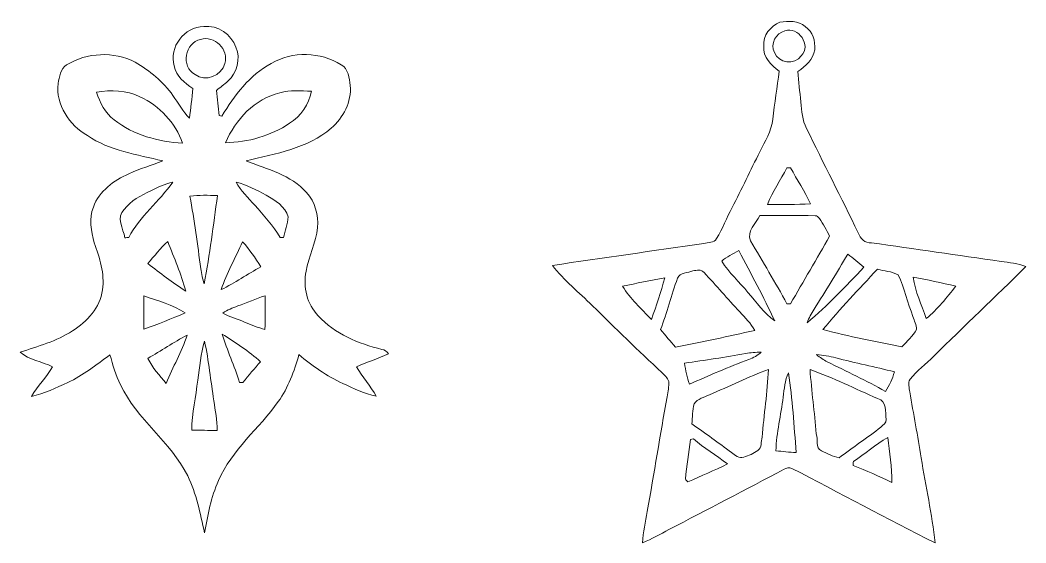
# Model space of a CAD drawing. Header units: centimetres. Extents: x -15.1 to 15.1, y -16.3 to 16.3.
# Drawn here: x -15.12 to 13.78, y 1.29 to 16.31 of the extents above; entities that cross this region are included whole.
import ezdxf

# ---------------------------------------------------------------- set-up
doc = ezdxf.new("R2010")
doc.units = ezdxf.units.CM
doc.header["$MEASUREMENT"] = 0
doc.layers.add('Layer 1', color=7, linetype='Continuous')

msp = doc.modelspace()

# ---------------------------------------------------------------- linework, layer by layer
at = {"layer": 'Layer 1', "color": 251, "lineweight": 9}
for points, knots in [([(6.71478, 16.25567), (6.95714, 16.27931), (7.24888, 16.31423), (7.44009, 16.12585), (7.44009, 16.12585), (7.66057, 15.98791), (7.73466, 15.70746), (7.71667, 15.46263), (7.71667, 15.46263), (7.67433, 15.18817), (7.45526, 14.98285), (7.23089, 14.84103), (7.23089, 14.84103), (7.24677, 14.54646), (7.28663, 14.25436), (7.31415, 13.96085), (7.31415, 13.96085), (7.34272, 13.70368), (7.3533, 13.43416), (7.47784, 13.20062), (7.47784, 13.20062), (7.96608, 12.19873), (8.47831, 11.20848), (8.95915, 10.20306), (8.95915, 10.20306), (9.02794, 10.04608), (9.14471, 9.88768), (9.34509, 9.91414), (9.34509, 9.91414), (10.58687, 9.74093), (11.82688, 9.55501), (13.06795, 9.37792), (13.06795, 9.37792), (13.30784, 9.34088), (13.55408, 9.32324), (13.78268, 9.23434), (13.78268, 9.23434), (12.91273, 8.36015), (12.0075, 7.5216), (11.13473, 6.64989), (11.13473, 6.64989), (10.9086, 6.42905), (10.65566, 6.23467), (10.45634, 5.98772), (10.45634, 5.98772), (10.37202, 5.88542), (10.4394, 5.74078), (10.4454, 5.62754), (10.4454, 5.62754), (10.553, 4.99465), (10.67224, 4.36353), (10.77419, 3.72924), (10.77419, 3.72924), (10.90507, 2.91432), (11.08075, 2.10611), (11.17847, 1.2859), (11.17847, 1.2859), (9.79064, 1.97488), (8.43139, 2.72347), (7.05133, 3.42762), (7.05133, 3.42762), (6.98042, 3.4703), (6.89999, 3.43926), (6.83402, 3.40363), (6.83402, 3.40363), (5.73547, 2.81625), (4.62738, 2.24687), (3.52389, 1.66796), (3.52389, 1.66796), (3.27236, 1.54096), (3.03, 1.3935), (2.76683, 1.29013), (2.76683, 1.29013), (2.7753, 1.59352), (2.85361, 1.88915), (2.89771, 2.18831), (2.89771, 2.18831), (3.10021, 3.28686), (3.26883, 4.39105), (3.4745, 5.48854), (3.4745, 5.48854), (3.49249, 5.63318), (3.53271, 5.78135), (3.51684, 5.92775), (3.51684, 5.92775), (3.48297, 6.03323), (3.39407, 6.10767), (3.31928, 6.18422), (3.31928, 6.18422), (2.64265, 6.81252), (1.98366, 7.45916), (1.32432, 8.1051), (1.32432, 8.1051), (0.93662, 8.48504), (0.51117, 8.83535), (0.17356, 9.26185), (0.17356, 9.26185), (1.62559, 9.4767), (3.07869, 9.68342), (4.53143, 9.89438), (4.53143, 9.89438), (4.64467, 9.92896), (4.82353, 9.90673), (4.89162, 10.03303), (4.89162, 10.03303), (5.06447, 10.31913), (5.18618, 10.6324), (5.34177, 10.92802), (5.34177, 10.92802), (5.61975, 11.45543), (5.86106, 12.00153), (6.1394, 12.52893), (6.1394, 12.52893), (6.29144, 12.82703), (6.46889, 13.12406), (6.50629, 13.46273), (6.50629, 13.46273), (6.56802, 13.92275), (6.63011, 14.38278), (6.69608, 14.84245), (6.69608, 14.84245), (6.46889, 15.0139), (6.21701, 15.24955), (6.24699, 15.56317), (6.24699, 15.56317), (6.21877, 15.8715), (6.44279, 16.14102), (6.71478, 16.25567), (6.71478, 16.25567), (6.71478, 16.25567), (6.71478, 16.25567), (6.71478, 16.25567)], [0, 0, 0, 0, 0.02941176, 0.02941176, 0.02941176, 0.02941176, 0.05882353, 0.05882353, 0.05882353, 0.05882353, 0.08823529, 0.08823529, 0.08823529, 0.08823529, 0.11764706, 0.11764706, 0.11764706, 0.11764706, 0.14705882, 0.14705882, 0.14705882, 0.14705882, 0.17647059, 0.17647059, 0.17647059, 0.17647059, 0.20588235, 0.20588235, 0.20588235, 0.20588235, 0.23529412, 0.23529412, 0.23529412, 0.23529412, 0.26470588, 0.26470588, 0.26470588, 0.26470588, 0.29411765, 0.29411765, 0.29411765, 0.29411765, 0.32352941, 0.32352941, 0.32352941, 0.32352941, 0.35294118, 0.35294118, 0.35294118, 0.35294118, 0.38235294, 0.38235294, 0.38235294, 0.38235294, 0.41176471, 0.41176471, 0.41176471, 0.41176471, 0.44117647, 0.44117647, 0.44117647, 0.44117647, 0.47058824, 0.47058824, 0.47058824, 0.47058824, 0.5, 0.5, 0.5, 0.5, 0.52941176, 0.52941176, 0.52941176, 0.52941176, 0.55882353, 0.55882353, 0.55882353, 0.55882353, 0.58823529, 0.58823529, 0.58823529, 0.58823529, 0.61764706, 0.61764706, 0.61764706, 0.61764706, 0.64705882, 0.64705882, 0.64705882, 0.64705882, 0.67647059, 0.67647059, 0.67647059, 0.67647059, 0.70588235, 0.70588235, 0.70588235, 0.70588235, 0.73529412, 0.73529412, 0.73529412, 0.73529412, 0.76470588, 0.76470588, 0.76470588, 0.76470588, 0.79411765, 0.79411765, 0.79411765, 0.79411765, 0.82352941, 0.82352941, 0.82352941, 0.82352941, 0.85294118, 0.85294118, 0.85294118, 0.85294118, 0.88235294, 0.88235294, 0.88235294, 0.88235294, 0.91176471, 0.91176471, 0.91176471, 0.91176471, 0.94117647, 0.94117647, 0.94117647, 0.94117647, 1, 1, 1, 1]), ([(-10.69446, 14.99731), (-10.86097, 15.53142), (-10.39496, 16.1315), (-9.84356, 16.12585), (-9.84356, 16.12585), (-9.44775, 16.17983), (-9.05264, 15.90007), (-8.91929, 15.53318), (-8.91929, 15.53318), (-8.78064, 15.20087), (-8.89318, 14.79764), (-9.15106, 14.55528), (-9.15106, 14.55528), (-9.25901, 14.46462), (-9.37084, 14.37925), (-9.48161, 14.29211), (-9.48161, 14.29211), (-9.45198, 14.05152), (-9.42833, 13.81057), (-9.40471, 13.56927), (-9.40471, 13.56927), (-9.38425, 13.56539), (-9.34368, 13.55728), (-9.32322, 13.55304), (-9.32322, 13.55304), (-8.97079, 14.15276), (-8.5277, 14.73308), (-7.90399, 15.06999), (-7.90399, 15.06999), (-7.2951, 15.42665), (-6.49147, 15.40266), (-5.89457, 15.03189), (-5.89457, 15.03189), (-5.68572, 14.91582), (-5.66703, 14.64383), (-5.63492, 14.43534), (-5.63492, 14.43534), (-5.59083, 13.96473), (-5.83671, 13.51071), (-6.18067, 13.2052), (-6.18067, 13.2052), (-6.86506, 12.61995), (-7.78087, 12.47425), (-8.62754, 12.2707), (-8.62754, 12.2707), (-8.02499, 12.0234), (-7.33461, 11.86959), (-6.89187, 11.35524), (-6.89187, 11.35524), (-6.64352, 11.08501), (-6.55462, 10.71177), (-6.57331, 10.3537), (-6.57331, 10.3537), (-6.61529, 9.91767), (-6.83684, 9.52467), (-6.9014, 9.09323), (-6.9014, 9.09323), (-7.00264, 8.64343), (-6.87811, 8.14425), (-6.55462, 7.81123), (-6.55462, 7.81123), (-6.07907, 7.28912), (-5.40103, 7.01219), (-4.72793, 6.84921), (-4.72793, 6.84921), (-4.65244, 6.83016), (-4.57447, 6.797), (-4.54026, 6.7215), (-4.54026, 6.7215), (-4.84082, 6.5811), (-5.15762, 6.48055), (-5.46065, 6.34615), (-5.46065, 6.34615), (-5.28215, 6.05581), (-5.05284, 5.79934), (-4.88704, 5.50054), (-4.88704, 5.50054), (-5.22711, 5.56792), (-5.53862, 5.72914), (-5.85259, 5.8699), (-5.85259, 5.8699), (-6.3112, 6.08192), (-6.72571, 6.37366), (-7.11095, 6.69786), (-7.11095, 6.69786), (-7.24782, 6.22408), (-7.41398, 5.74889), (-7.70573, 5.34567), (-7.70573, 5.34567), (-8.25395, 4.57097), (-9.04276, 3.96772), (-9.41988, 3.07484), (-9.41988, 3.07484), (-9.64354, 2.60282), (-9.72115, 2.08459), (-9.82627, 1.57835), (-9.82627, 1.57835), (-9.9448, 2.13257), (-10.05558, 2.69842), (-10.30746, 3.21066), (-10.30746, 3.21066), (-10.79536, 4.19667), (-11.76444, 4.83696), (-12.24245, 5.82791), (-12.24245, 5.82791), (-12.38039, 6.10132), (-12.45306, 6.40118), (-12.54443, 6.69151), (-12.54443, 6.69151), (-12.93284, 6.404), (-13.3156, 6.10167), (-13.75446, 5.89318), (-13.75446, 5.89318), (-14.09242, 5.73972), (-14.42897, 5.57039), (-14.79515, 5.4963), (-14.79515, 5.4963), (-14.61488, 5.7937), (-14.37464, 6.04946), (-14.19367, 6.3465), (-14.19367, 6.3465), (-14.49494, 6.50454), (-14.86218, 6.54053), (-15.12394, 6.76666), (-15.12394, 6.76666), (-14.6103, 6.93423), (-14.07901, 7.08063), (-13.62217, 7.38225), (-13.62217, 7.38225), (-13.20166, 7.6419), (-12.82101, 8.05006), (-12.75539, 8.55771), (-12.75539, 8.55771), (-12.68836, 9.02514), (-12.83865, 9.47987), (-12.99105, 9.91379), (-12.99105, 9.91379), (-13.087, 10.24434), (-13.15086, 10.61229), (-13.01892, 10.94143), (-13.01892, 10.94143), (-12.84641, 11.39545), (-12.43119, 11.70943), (-11.99798, 11.89675), (-11.99798, 11.89675), (-11.68189, 12.04386), (-11.34499, 12.13629), (-11.0229, 12.26752), (-11.0229, 12.26752), (-11.76338, 12.44532), (-12.54549, 12.56244), (-13.19178, 12.9946), (-13.19178, 12.9946), (-13.70966, 13.29693), (-14.10371, 13.87548), (-14.03245, 14.49425), (-14.03245, 14.49425), (-13.99682, 14.68228), (-13.96048, 14.91018), (-13.78974, 15.0273), (-13.78974, 15.0273), (-13.20412, 15.38255), (-12.42837, 15.43017), (-11.82124, 15.10068), (-11.82124, 15.10068), (-11.39508, 14.86679), (-11.01479, 14.54364), (-10.73327, 14.14571), (-10.73327, 14.14571), (-10.57346, 13.92946), (-10.44646, 13.68745), (-10.25949, 13.49166), (-10.25949, 13.49166), (-10.22209, 13.7767), (-10.17976, 14.0614), (-10.16036, 14.34856), (-10.16036, 14.34856), (-10.39143, 14.5066), (-10.6479, 14.70098), (-10.69446, 14.99731), (-10.69446, 14.99731), (-10.69446, 14.99731), (-10.69446, 14.99731), (-10.69446, 14.99731)], [0, 0, 0, 0, 0.0212766, 0.0212766, 0.0212766, 0.0212766, 0.04255319, 0.04255319, 0.04255319, 0.04255319, 0.06382979, 0.06382979, 0.06382979, 0.06382979, 0.08510638, 0.08510638, 0.08510638, 0.08510638, 0.10638298, 0.10638298, 0.10638298, 0.10638298, 0.12765957, 0.12765957, 0.12765957, 0.12765957, 0.14893617, 0.14893617, 0.14893617, 0.14893617, 0.17021277, 0.17021277, 0.17021277, 0.17021277, 0.19148936, 0.19148936, 0.19148936, 0.19148936, 0.21276596, 0.21276596, 0.21276596, 0.21276596, 0.23404255, 0.23404255, 0.23404255, 0.23404255, 0.25531915, 0.25531915, 0.25531915, 0.25531915, 0.27659574, 0.27659574, 0.27659574, 0.27659574, 0.29787234, 0.29787234, 0.29787234, 0.29787234, 0.31914894, 0.31914894, 0.31914894, 0.31914894, 0.34042553, 0.34042553, 0.34042553, 0.34042553, 0.36170213, 0.36170213, 0.36170213, 0.36170213, 0.38297872, 0.38297872, 0.38297872, 0.38297872, 0.40425532, 0.40425532, 0.40425532, 0.40425532, 0.42553191, 0.42553191, 0.42553191, 0.42553191, 0.44680851, 0.44680851, 0.44680851, 0.44680851, 0.46808511, 0.46808511, 0.46808511, 0.46808511, 0.4893617, 0.4893617, 0.4893617, 0.4893617, 0.5106383, 0.5106383, 0.5106383, 0.5106383, 0.53191489, 0.53191489, 0.53191489, 0.53191489, 0.55319149, 0.55319149, 0.55319149, 0.55319149, 0.57446809, 0.57446809, 0.57446809, 0.57446809, 0.59574468, 0.59574468, 0.59574468, 0.59574468, 0.61702128, 0.61702128, 0.61702128, 0.61702128, 0.63829787, 0.63829787, 0.63829787, 0.63829787, 0.65957447, 0.65957447, 0.65957447, 0.65957447, 0.68085106, 0.68085106, 0.68085106, 0.68085106, 0.70212766, 0.70212766, 0.70212766, 0.70212766, 0.72340426, 0.72340426, 0.72340426, 0.72340426, 0.74468085, 0.74468085, 0.74468085, 0.74468085, 0.76595745, 0.76595745, 0.76595745, 0.76595745, 0.78723404, 0.78723404, 0.78723404, 0.78723404, 0.80851064, 0.80851064, 0.80851064, 0.80851064, 0.82978723, 0.82978723, 0.82978723, 0.82978723, 0.85106383, 0.85106383, 0.85106383, 0.85106383, 0.87234043, 0.87234043, 0.87234043, 0.87234043, 0.89361702, 0.89361702, 0.89361702, 0.89361702, 0.91489362, 0.91489362, 0.91489362, 0.91489362, 0.93617021, 0.93617021, 0.93617021, 0.93617021, 0.95744681, 0.95744681, 0.95744681, 0.95744681, 1, 1, 1, 1]), ([(6.85765, 16.0052), (6.60154, 15.94805), (6.42303, 15.62667), (6.55885, 15.38502), (6.55885, 15.38502), (6.66539, 15.06858), (7.14305, 15.01566), (7.32544, 15.29118), (7.32544, 15.29118), (7.62918, 15.58081), (7.24289, 16.14631), (6.85765, 16.0052), (6.85765, 16.0052), (6.85765, 16.0052), (6.85765, 16.0052), (6.85765, 16.0052)], [0, 0, 0, 0, 0.2, 0.2, 0.2, 0.2, 0.4, 0.4, 0.4, 0.4, 0.6, 0.6, 0.6, 0.6, 1, 1, 1, 1]), ([(-9.93529, 15.75967), (-10.38825, 15.67747), (-10.52019, 14.96733), (-10.09192, 14.75143), (-10.09192, 14.75143), (-9.80405, 14.51613), (-9.32604, 14.71897), (-9.24278, 15.06963), (-9.24278, 15.06963), (-9.10802, 15.46439), (-9.54476, 15.88314), (-9.93529, 15.75967), (-9.93529, 15.75967), (-9.93529, 15.75967), (-9.93529, 15.75967), (-9.93529, 15.75967)], [0, 0, 0, 0, 0.2, 0.2, 0.2, 0.2, 0.4, 0.4, 0.4, 0.4, 0.6, 0.6, 0.6, 0.6, 1, 1, 1, 1]), ([(-12.93107, 14.24025), (-12.82348, 13.94321), (-12.68131, 13.63806), (-12.4199, 13.4465), (-12.4199, 13.4465), (-11.86604, 13.002), (-11.14743, 12.82632), (-10.45245, 12.77199), (-10.45245, 12.77199), (-10.65989, 13.35901), (-11.11568, 13.8529), (-11.68048, 14.11255), (-11.68048, 14.11255), (-12.06571, 14.30164), (-12.51515, 14.31645), (-12.93107, 14.24025), (-12.93107, 14.24025), (-12.93107, 14.24025), (-12.93107, 14.24025), (-12.93107, 14.24025)], [0, 0, 0, 0, 0.16666667, 0.16666667, 0.16666667, 0.16666667, 0.33333333, 0.33333333, 0.33333333, 0.33333333, 0.5, 0.5, 0.5, 0.5, 0.66666667, 0.66666667, 0.66666667, 0.66666667, 1, 1, 1, 1]), ([(-7.65705, 14.2212), (-8.38236, 14.05928), (-8.93621, 13.45038), (-9.22056, 12.78787), (-9.22056, 12.78787), (-8.57215, 12.8048), (-7.91987, 12.98331), (-7.37906, 13.34737), (-7.37906, 13.34737), (-7.05732, 13.55269), (-6.82061, 13.89241), (-6.75182, 14.26989), (-6.75182, 14.26989), (-7.0538, 14.284), (-7.36354, 14.3094), (-7.65705, 14.2212), (-7.65705, 14.2212), (-7.65705, 14.2212), (-7.65705, 14.2212), (-7.65705, 14.2212)], [0, 0, 0, 0, 0.16666667, 0.16666667, 0.16666667, 0.16666667, 0.33333333, 0.33333333, 0.33333333, 0.33333333, 0.5, 0.5, 0.5, 0.5, 0.66666667, 0.66666667, 0.66666667, 0.66666667, 1, 1, 1, 1]), ([(6.91551, 12.06891), (6.72995, 11.71789), (6.5024, 11.38734), (6.35635, 11.01692), (6.35635, 11.01692), (6.76805, 11.00951), (7.1808, 11.01163), (7.59284, 11.03245), (7.59284, 11.03245), (7.42915, 11.39298), (7.20584, 11.72248), (7.01781, 12.07032), (7.01781, 12.07032), (6.99241, 12.06996), (6.94126, 12.06926), (6.91551, 12.06891), (6.91551, 12.06891), (6.91551, 12.06891), (6.91551, 12.06891), (6.91551, 12.06891)], [0, 0, 0, 0, 0.16666667, 0.16666667, 0.16666667, 0.16666667, 0.33333333, 0.33333333, 0.33333333, 0.33333333, 0.5, 0.5, 0.5, 0.5, 0.66666667, 0.66666667, 0.66666667, 0.66666667, 1, 1, 1, 1]), ([(-11.37144, 11.41062), (-11.64873, 11.26775), (-11.94047, 11.1217), (-12.13732, 10.87158), (-12.13732, 10.87158), (-12.36592, 10.64227), (-12.16661, 10.31595), (-12.11157, 10.05701), (-12.11157, 10.05701), (-12.08476, 10.05948), (-12.03079, 10.06407), (-12.00362, 10.06619), (-12.00362, 10.06619), (-11.68259, 10.67332), (-11.12379, 11.09736), (-10.73927, 11.65686), (-10.73927, 11.65686), (-10.96187, 11.60818), (-11.16648, 11.50552), (-11.37144, 11.41062), (-11.37144, 11.41062), (-11.37144, 11.41062), (-11.37144, 11.41062), (-11.37144, 11.41062)], [0, 0, 0, 0, 0.14285714, 0.14285714, 0.14285714, 0.14285714, 0.28571429, 0.28571429, 0.28571429, 0.28571429, 0.42857143, 0.42857143, 0.42857143, 0.42857143, 0.57142857, 0.57142857, 0.57142857, 0.57142857, 0.71428571, 0.71428571, 0.71428571, 0.71428571, 1, 1, 1, 1]), ([(-8.91752, 11.65792), (-8.78488, 11.40321), (-8.56686, 11.20848), (-8.38094, 10.99399), (-8.38094, 10.99399), (-8.10931, 10.70754), (-7.86095, 10.39886), (-7.64929, 10.06478), (-7.64929, 10.06478), (-7.62636, 10.06442), (-7.58085, 10.06301), (-7.55792, 10.06231), (-7.55792, 10.06231), (-7.50324, 10.25739), (-7.43303, 10.45213), (-7.41681, 10.65427), (-7.41681, 10.65427), (-7.51064, 10.96083), (-7.79181, 11.13863), (-8.05498, 11.28503), (-8.05498, 11.28503), (-8.3312, 11.43179), (-8.61272, 11.5796), (-8.91752, 11.65792), (-8.91752, 11.65792), (-8.91752, 11.65792), (-8.91752, 11.65792), (-8.91752, 11.65792)], [0, 0, 0, 0, 0.125, 0.125, 0.125, 0.125, 0.25, 0.25, 0.25, 0.25, 0.375, 0.375, 0.375, 0.375, 0.5, 0.5, 0.5, 0.5, 0.625, 0.625, 0.625, 0.625, 0.75, 0.75, 0.75, 0.75, 1, 1, 1, 1]), ([(-10.24291, 11.25082), (-10.11379, 10.56008), (-10.02771, 9.86193), (-9.92823, 9.1666), (-9.92823, 9.1666), (-9.90495, 9.02091), (-9.88166, 8.8738), (-9.83122, 8.7348), (-9.83122, 8.7348), (-9.67035, 9.57371), (-9.56734, 10.4239), (-9.45339, 11.27057), (-9.45339, 11.27057), (-9.71656, 11.27833), (-9.98221, 11.29033), (-10.24291, 11.25082), (-10.24291, 11.25082), (-10.24291, 11.25082), (-10.24291, 11.25082), (-10.24291, 11.25082)], [0, 0, 0, 0, 0.16666667, 0.16666667, 0.16666667, 0.16666667, 0.33333333, 0.33333333, 0.33333333, 0.33333333, 0.5, 0.5, 0.5, 0.5, 0.66666667, 0.66666667, 0.66666667, 0.66666667, 1, 1, 1, 1]), ([(6.13446, 10.69448), (6.02757, 10.46483), (5.74464, 10.2454), (5.87234, 9.97023), (5.87234, 9.97023), (6.21242, 9.36169), (6.58989, 8.77361), (6.91692, 8.15695), (6.91692, 8.15695), (6.94232, 8.1566), (6.99312, 8.1559), (7.01887, 8.15554), (7.01887, 8.15554), (7.38647, 8.80959), (7.77487, 9.4513), (8.14282, 10.10499), (8.14282, 10.10499), (8.04898, 10.27644), (7.96007, 10.45107), (7.85037, 10.61299), (7.85037, 10.61299), (7.82109, 10.65533), (7.78121, 10.69766), (7.72513, 10.69096), (7.72513, 10.69096), (7.19491, 10.71142), (6.66468, 10.69201), (6.13446, 10.69448), (6.13446, 10.69448), (6.13446, 10.69448), (6.13446, 10.69448), (6.13446, 10.69448)], [0, 0, 0, 0, 0.11111111, 0.11111111, 0.11111111, 0.11111111, 0.22222222, 0.22222222, 0.22222222, 0.22222222, 0.33333333, 0.33333333, 0.33333333, 0.33333333, 0.44444444, 0.44444444, 0.44444444, 0.44444444, 0.55555556, 0.55555556, 0.55555556, 0.55555556, 0.66666667, 0.66666667, 0.66666667, 0.66666667, 0.77777778, 0.77777778, 0.77777778, 0.77777778, 1, 1, 1, 1]), ([(-11.45117, 9.31477), (-11.09734, 9.04101), (-10.74244, 8.7655), (-10.36461, 8.5249), (-10.36461, 8.5249), (-10.49162, 9.01385), (-10.69446, 9.48058), (-10.88179, 9.94906), (-10.88179, 9.94906), (-11.09804, 9.76315), (-11.26702, 9.53102), (-11.45117, 9.31477), (-11.45117, 9.31477), (-11.45117, 9.31477), (-11.45117, 9.31477), (-11.45117, 9.31477)], [0, 0, 0, 0, 0.2, 0.2, 0.2, 0.2, 0.4, 0.4, 0.4, 0.4, 0.6, 0.6, 0.6, 0.6, 1, 1, 1, 1]), ([(-8.73161, 9.94483), (-8.93128, 9.4841), (-9.19234, 9.0456), (-9.34331, 8.56618), (-9.34331, 8.56618), (-8.95033, 8.76161), (-8.58591, 9.01032), (-8.20315, 9.22552), (-8.20315, 9.22552), (-8.36366, 9.47599), (-8.53229, 9.72258), (-8.73161, 9.94483), (-8.73161, 9.94483), (-8.73161, 9.94483), (-8.73161, 9.94483), (-8.73161, 9.94483)], [0, 0, 0, 0, 0.2, 0.2, 0.2, 0.2, 0.4, 0.4, 0.4, 0.4, 0.6, 0.6, 0.6, 0.6, 1, 1, 1, 1]), ([(5.03978, 9.38109), (5.25004, 9.04948), (5.55096, 8.78878), (5.79509, 8.48363), (5.79509, 8.48363), (6.04485, 8.20775), (6.25475, 7.88708), (6.56273, 7.67012), (6.56273, 7.67012), (6.24417, 8.35416), (5.88575, 9.02055), (5.53085, 9.6866), (5.53085, 9.6866), (5.36258, 9.59276), (5.18265, 9.51233), (5.03978, 9.38109), (5.03978, 9.38109), (5.03978, 9.38109), (5.03978, 9.38109), (5.03978, 9.38109)], [0, 0, 0, 0, 0.16666667, 0.16666667, 0.16666667, 0.16666667, 0.33333333, 0.33333333, 0.33333333, 0.33333333, 0.5, 0.5, 0.5, 0.5, 0.66666667, 0.66666667, 0.66666667, 0.66666667, 1, 1, 1, 1]), ([(8.66104, 9.585), (8.35061, 9.05195), (8.02675, 8.52702), (7.69726, 8.00561), (7.69726, 8.00561), (7.61965, 7.88143), (7.54522, 7.75443), (7.49759, 7.61509), (7.49759, 7.61509), (8.08109, 8.10192), (8.60355, 8.65966), (9.12672, 9.21), (9.12672, 9.21), (8.97926, 9.34405), (8.82086, 9.46611), (8.66104, 9.585), (8.66104, 9.585), (8.66104, 9.585), (8.66104, 9.585), (8.66104, 9.585)], [0, 0, 0, 0, 0.16666667, 0.16666667, 0.16666667, 0.16666667, 0.33333333, 0.33333333, 0.33333333, 0.33333333, 0.5, 0.5, 0.5, 0.5, 0.66666667, 0.66666667, 0.66666667, 0.66666667, 1, 1, 1, 1]), ([(4.21428, 9.1024), (4.06964, 9.04348), (3.8347, 9.07488), (3.77331, 8.89602), (3.77331, 8.89602), (3.58704, 8.41095), (3.47062, 7.90225), (3.28153, 7.41753), (3.28153, 7.41753), (3.42265, 7.24785), (3.57011, 7.08416), (3.71228, 6.91518), (3.71228, 6.91518), (4.47569, 7.05311), (5.23239, 7.22703), (5.99017, 7.39248), (5.99017, 7.39248), (5.88363, 7.59886), (5.70865, 7.7562), (5.55767, 7.92871), (5.55767, 7.92871), (5.21334, 8.30265), (4.87822, 8.68506), (4.53319, 9.05795), (4.53319, 9.05795), (4.45381, 9.15743), (4.32046, 9.12815), (4.21428, 9.1024), (4.21428, 9.1024), (4.21428, 9.1024), (4.21428, 9.1024), (4.21428, 9.1024)], [0, 0, 0, 0, 0.11111111, 0.11111111, 0.11111111, 0.11111111, 0.22222222, 0.22222222, 0.22222222, 0.22222222, 0.33333333, 0.33333333, 0.33333333, 0.33333333, 0.44444444, 0.44444444, 0.44444444, 0.44444444, 0.55555556, 0.55555556, 0.55555556, 0.55555556, 0.66666667, 0.66666667, 0.66666667, 0.66666667, 0.77777778, 0.77777778, 0.77777778, 0.77777778, 1, 1, 1, 1]), ([(9.51619, 9.15355), (8.9863, 8.5817), (8.44126, 8.02078), (7.9495, 7.41577), (7.9495, 7.41577), (8.69844, 7.21751), (9.4615, 7.08063), (10.21927, 6.92047), (10.21927, 6.92047), (10.35827, 7.08698), (10.53748, 7.22633), (10.63908, 7.42071), (10.63908, 7.42071), (10.6359, 7.55123), (10.57487, 7.67083), (10.53712, 7.79359), (10.53712, 7.79359), (10.38684, 8.18941), (10.29053, 8.60533), (10.11062, 8.98916), (10.11062, 8.98916), (9.93281, 9.09711), (9.71057, 9.09675), (9.51619, 9.15355), (9.51619, 9.15355), (9.51619, 9.15355), (9.51619, 9.15355), (9.51619, 9.15355)], [0, 0, 0, 0, 0.125, 0.125, 0.125, 0.125, 0.25, 0.25, 0.25, 0.25, 0.375, 0.375, 0.375, 0.375, 0.5, 0.5, 0.5, 0.5, 0.625, 0.625, 0.625, 0.625, 0.75, 0.75, 0.75, 0.75, 1, 1, 1, 1]), ([(2.18933, 8.66319), (2.42005, 8.30935), (2.72168, 8.00491), (3.0226, 7.70998), (3.0226, 7.70998), (3.16018, 8.10333), (3.29741, 8.49809), (3.40254, 8.90167), (3.40254, 8.90167), (2.99473, 8.8417), (2.59291, 8.74645), (2.18933, 8.66319), (2.18933, 8.66319), (2.18933, 8.66319), (2.18933, 8.66319), (2.18933, 8.66319)], [0, 0, 0, 0, 0.2, 0.2, 0.2, 0.2, 0.4, 0.4, 0.4, 0.4, 0.6, 0.6, 0.6, 0.6, 1, 1, 1, 1]), ([(10.54277, 8.92036), (10.6038, 8.50938), (10.78125, 8.12732), (10.91812, 7.73821), (10.91812, 7.73821), (11.24797, 7.99891), (11.50726, 8.34075), (11.76797, 8.66848), (11.76797, 8.66848), (11.36015, 8.75491), (10.95446, 8.85263), (10.54277, 8.92036), (10.54277, 8.92036), (10.54277, 8.92036), (10.54277, 8.92036), (10.54277, 8.92036)], [0, 0, 0, 0, 0.2, 0.2, 0.2, 0.2, 0.4, 0.4, 0.4, 0.4, 0.6, 0.6, 0.6, 0.6, 1, 1, 1, 1]), ([(-11.56971, 8.38414), (-11.57253, 8.06629), (-11.57217, 7.74844), (-11.56865, 7.43058), (-11.56865, 7.43058), (-11.16613, 7.57099), (-10.77066, 7.73115), (-10.37836, 7.89731), (-10.37836, 7.89731), (-10.74315, 8.12485), (-11.1626, 8.25185), (-11.56971, 8.38414), (-11.56971, 8.38414), (-11.56971, 8.38414), (-11.56971, 8.38414), (-11.56971, 8.38414)], [0, 0, 0, 0, 0.2, 0.2, 0.2, 0.2, 0.4, 0.4, 0.4, 0.4, 0.6, 0.6, 0.6, 0.6, 1, 1, 1, 1]), ([(-8.86778, 8.09628), (-9.01523, 8.03842), (-9.16835, 7.98621), (-9.29676, 7.89025), (-9.29676, 7.89025), (-9.09991, 7.78019), (-8.88119, 7.71986), (-8.67375, 7.63343), (-8.67375, 7.63343), (-8.47867, 7.56146), (-8.29099, 7.46586), (-8.08638, 7.42318), (-8.08638, 7.42318), (-8.08144, 7.74456), (-8.08109, 8.06558), (-8.08426, 8.38661), (-8.08426, 8.38661), (-8.35096, 8.30512), (-8.60708, 8.194), (-8.86778, 8.09628), (-8.86778, 8.09628), (-8.86778, 8.09628), (-8.86778, 8.09628), (-8.86778, 8.09628)], [0, 0, 0, 0, 0.14285714, 0.14285714, 0.14285714, 0.14285714, 0.28571429, 0.28571429, 0.28571429, 0.28571429, 0.42857143, 0.42857143, 0.42857143, 0.42857143, 0.57142857, 0.57142857, 0.57142857, 0.57142857, 0.71428571, 0.71428571, 0.71428571, 0.71428571, 1, 1, 1, 1]), ([(-11.45258, 6.5885), (-11.31253, 6.32533), (-11.12415, 6.09073), (-10.92201, 5.87237), (-10.92201, 5.87237), (-10.74279, 6.34262), (-10.47468, 6.77759), (-10.32369, 7.25772), (-10.32369, 7.25772), (-10.70857, 7.04958), (-11.07687, 6.81252), (-11.45258, 6.5885), (-11.45258, 6.5885), (-11.45258, 6.5885), (-11.45258, 6.5885), (-11.45258, 6.5885)], [0, 0, 0, 0, 0.2, 0.2, 0.2, 0.2, 0.4, 0.4, 0.4, 0.4, 0.6, 0.6, 0.6, 0.6, 1, 1, 1, 1]), ([(-9.31828, 7.28806), (-9.17011, 6.81851), (-8.96831, 6.36802), (-8.8145, 5.90059), (-8.8145, 5.90059), (-8.79087, 5.90023), (-8.7443, 5.90023), (-8.72067, 5.90023), (-8.72067, 5.90023), (-8.55663, 6.10167), (-8.38906, 6.30028), (-8.21232, 6.49114), (-8.21232, 6.49114), (-8.5538, 6.7917), (-8.93163, 7.05029), (-9.31828, 7.28806), (-9.31828, 7.28806), (-9.31828, 7.28806), (-9.31828, 7.28806), (-9.31828, 7.28806)], [0, 0, 0, 0, 0.16666667, 0.16666667, 0.16666667, 0.16666667, 0.33333333, 0.33333333, 0.33333333, 0.33333333, 0.5, 0.5, 0.5, 0.5, 0.66666667, 0.66666667, 0.66666667, 0.66666667, 1, 1, 1, 1]), ([(-10.01784, 5.96762), (-10.07322, 5.48819), (-10.18611, 5.01476), (-10.19317, 4.5304), (-10.19317, 4.5304), (-9.94834, 4.52017), (-9.70351, 4.52193), (-9.45833, 4.51876), (-9.45833, 4.51876), (-9.45339, 4.80627), (-9.5183, 5.0892), (-9.55358, 5.37318), (-9.55358, 5.37318), (-9.64777, 5.94292), (-9.69892, 6.52006), (-9.82487, 7.08416), (-9.82487, 7.08416), (-9.93952, 6.72221), (-9.95575, 6.34015), (-10.01784, 5.96762)], [0, 0, 0, 0, 0.16666667, 0.16666667, 0.16666667, 0.16666667, 0.33333333, 0.33333333, 0.33333333, 0.33333333, 0.5, 0.5, 0.5, 0.5, 0.66666667, 0.66666667, 0.66666667, 0.66666667, 1, 1, 1, 1]), ([(5.72629, 6.73173), (5.14349, 6.62519), (4.55824, 6.53312), (3.97122, 6.45445), (3.97122, 6.45445), (4.00721, 6.25054), (4.03965, 6.04417), (4.11127, 5.84873), (4.11127, 5.84873), (4.67784, 6.09497), (5.24405, 6.34332), (5.8219, 6.5624), (5.8219, 6.5624), (5.94995, 6.60755), (6.07237, 6.67211), (6.16974, 6.76842), (6.16974, 6.76842), (6.02086, 6.76313), (5.87234, 6.75643), (5.72629, 6.73173), (5.72629, 6.73173), (5.72629, 6.73173), (5.72629, 6.73173), (5.72629, 6.73173)], [0, 0, 0, 0, 0.14285714, 0.14285714, 0.14285714, 0.14285714, 0.28571429, 0.28571429, 0.28571429, 0.28571429, 0.42857143, 0.42857143, 0.42857143, 0.42857143, 0.57142857, 0.57142857, 0.57142857, 0.57142857, 0.71428571, 0.71428571, 0.71428571, 0.71428571, 1, 1, 1, 1]), ([(7.76746, 6.69716), (7.86095, 6.61743), (7.9622, 6.54582), (8.07367, 6.4929), (8.07367, 6.4929), (8.63565, 6.21632), (9.20221, 5.94751), (9.74867, 5.64024), (9.74867, 5.64024), (9.86438, 5.81133), (9.94304, 6.0043), (10.00301, 6.20115), (10.00301, 6.20115), (9.44598, 6.35073), (8.87836, 6.45692), (8.32133, 6.60403), (8.32133, 6.60403), (8.14035, 6.65341), (7.95303, 6.67776), (7.76746, 6.69716), (7.76746, 6.69716), (7.76746, 6.69716), (7.76746, 6.69716), (7.76746, 6.69716)], [0, 0, 0, 0, 0.14285714, 0.14285714, 0.14285714, 0.14285714, 0.28571429, 0.28571429, 0.28571429, 0.28571429, 0.42857143, 0.42857143, 0.42857143, 0.42857143, 0.57142857, 0.57142857, 0.57142857, 0.57142857, 0.71428571, 0.71428571, 0.71428571, 0.71428571, 1, 1, 1, 1]), ([(4.69018, 5.5464), (4.5413, 5.46808), (4.34728, 5.43316), (4.24779, 5.28464), (4.24779, 5.28464), (4.19699, 5.0959), (4.19946, 4.89905), (4.18606, 4.70502), (4.18606, 4.70502), (4.57094, 4.43938), (4.94664, 4.16104), (5.32095, 3.88058), (5.32095, 3.88058), (5.42149, 3.81673), (5.54003, 3.69467), (5.67267, 3.74864), (5.67267, 3.74864), (5.81414, 3.79838), (5.95772, 3.85518), (6.08048, 3.94338), (6.08048, 3.94338), (6.1976, 4.02804), (6.16868, 4.2002), (6.19972, 4.3205), (6.19972, 4.3205), (6.25793, 4.97137), (6.35071, 5.61978), (6.38599, 6.27241), (6.38599, 6.27241), (5.8092, 6.05934), (5.25957, 5.77853), (4.69018, 5.5464), (4.69018, 5.5464), (4.69018, 5.5464), (4.69018, 5.5464), (4.69018, 5.5464)], [0, 0, 0, 0, 0.1, 0.1, 0.1, 0.1, 0.2, 0.2, 0.2, 0.2, 0.3, 0.3, 0.3, 0.3, 0.4, 0.4, 0.4, 0.4, 0.5, 0.5, 0.5, 0.5, 0.6, 0.6, 0.6, 0.6, 0.7, 0.7, 0.7, 0.7, 0.8, 0.8, 0.8, 0.8, 1, 1, 1, 1]), ([(6.80579, 5.47408), (6.74759, 4.95938), (6.60965, 4.45455), (6.59801, 3.93491), (6.59801, 3.93491), (6.79062, 3.91304), (6.98359, 3.89258), (7.17727, 3.88164), (7.17727, 3.88164), (7.12435, 4.64717), (7.07214, 5.41693), (6.95678, 6.17611), (6.95678, 6.17611), (6.85201, 5.95774), (6.84178, 5.70973), (6.80579, 5.47408), (6.80579, 5.47408), (6.80579, 5.47408), (6.80579, 5.47408), (6.80579, 5.47408)], [0, 0, 0, 0, 0.16666667, 0.16666667, 0.16666667, 0.16666667, 0.33333333, 0.33333333, 0.33333333, 0.33333333, 0.5, 0.5, 0.5, 0.5, 0.66666667, 0.66666667, 0.66666667, 0.66666667, 1, 1, 1, 1]), ([(7.57908, 6.26995), (7.62036, 5.65082), (7.70926, 5.03593), (7.759, 4.41716), (7.759, 4.41716), (7.81262, 4.26793), (7.72831, 4.01217), (7.90858, 3.93138), (7.90858, 3.93138), (8.06909, 3.84707), (8.23878, 3.77969), (8.4127, 3.72818), (8.4127, 3.72818), (8.80675, 4.03051), (9.22126, 4.30533), (9.61461, 4.60907), (9.61461, 4.60907), (9.67563, 4.67186), (9.78182, 4.7336), (9.76666, 4.8359), (9.76666, 4.8359), (9.73773, 5.04545), (9.79594, 5.36789), (9.52112, 5.43316), (9.52112, 5.43316), (8.87625, 5.71679), (8.24407, 6.03605), (7.57908, 6.26995), (7.57908, 6.26995), (7.57908, 6.26995), (7.57908, 6.26995), (7.57908, 6.26995)], [0, 0, 0, 0, 0.11111111, 0.11111111, 0.11111111, 0.11111111, 0.22222222, 0.22222222, 0.22222222, 0.22222222, 0.33333333, 0.33333333, 0.33333333, 0.33333333, 0.44444444, 0.44444444, 0.44444444, 0.44444444, 0.55555556, 0.55555556, 0.55555556, 0.55555556, 0.66666667, 0.66666667, 0.66666667, 0.66666667, 0.77777778, 0.77777778, 0.77777778, 0.77777778, 1, 1, 1, 1]), ([(4.14019, 4.2577), (4.08551, 3.87811), (4.04459, 3.49676), (3.99556, 3.11611), (3.99556, 3.11611), (4.01884, 3.08965), (4.04248, 3.0632), (4.06612, 3.03638), (4.06612, 3.03638), (4.44323, 3.21348), (4.83234, 3.36482), (5.20311, 3.55426), (5.20311, 3.55426), (4.88773, 3.80862), (4.53284, 4.0097), (4.22521, 4.27428), (4.22521, 4.27428), (4.20405, 4.27005), (4.16136, 4.26193), (4.14019, 4.2577)], [0, 0, 0, 0, 0.16666667, 0.16666667, 0.16666667, 0.16666667, 0.33333333, 0.33333333, 0.33333333, 0.33333333, 0.5, 0.5, 0.5, 0.5, 0.66666667, 0.66666667, 0.66666667, 0.66666667, 1, 1, 1, 1]), ([(8.82439, 3.62799), (8.82262, 3.58813), (8.82086, 3.54827), (8.8198, 3.50805), (8.8198, 3.50805), (9.20221, 3.37646), (9.56028, 3.18843), (9.92964, 3.02651), (9.92964, 3.02651), (9.92929, 3.45972), (9.86684, 3.8894), (9.81075, 4.31803), (9.81075, 4.31803), (9.46467, 4.11377), (9.16059, 3.84707), (8.82439, 3.62799), (8.82439, 3.62799), (8.82439, 3.62799), (8.82439, 3.62799), (8.82439, 3.62799)], [0, 0, 0, 0, 0.16666667, 0.16666667, 0.16666667, 0.16666667, 0.33333333, 0.33333333, 0.33333333, 0.33333333, 0.5, 0.5, 0.5, 0.5, 0.66666667, 0.66666667, 0.66666667, 0.66666667, 1, 1, 1, 1])]:
    msp.add_open_spline(points, degree=3, knots=knots, dxfattribs=at)

doc.saveas('drawing.dxf')
